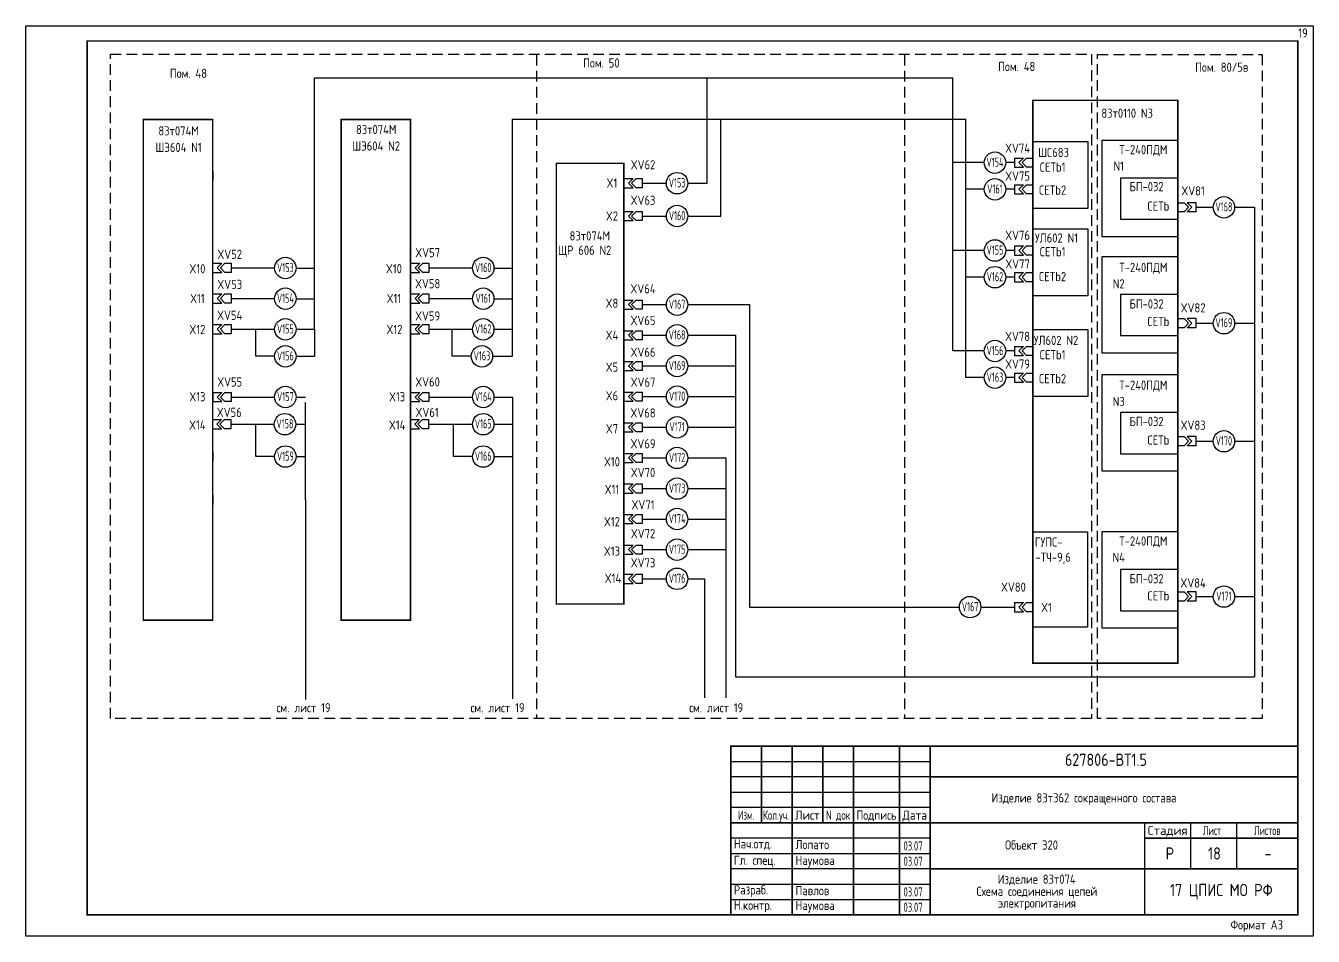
# Model space of a CAD drawing. Header units: millimetres. Extents: x -1014 to 2091, y -2505 to -1739.
# Drawn here: x -573.7 to -153.7, y -2505.4 to -2208.4 of the extents above; entities that cross this region are included whole.
import ezdxf
from ezdxf.enums import TextEntityAlignment as Align

# ---------------------------------------------------------------- set-up
doc = ezdxf.new("R2010")
doc.units = ezdxf.units.MM
doc.linetypes.add('CENTER', pattern=[50.8, 31.75, -6.35, 6.35, -6.35])
doc.linetypes.add('DASHED', pattern=[0.75, 0.5, -0.25])
doc.layers.add('FORMAT', color=7, linetype='Continuous')
doc.styles.add('SIMPLEX', font='simplex.shx', dxfattribs={"width": 0.75})
doc.styles.add('SIMPLEX1', font='Simplex.shx', dxfattribs={"width": 0.8})
doc.styles.add('SN', font='Simplex.shx', dxfattribs={"width": 0.8, "oblique": 15})

msp = doc.modelspace()

# ---------------------------------------------------------------- linework, layer by layer
at = {"linetype": 'DASHED', "ltscale": 7}
for p, q in [((-407.09, -2217.84), (-407.09, -2434.39)), ((-287.02, -2217.82), (-287.02, -2434.39))]:
    msp.add_line(p, q, dxfattribs=at)
at = {"ltscale": 2}
for p, q in [((-251.21, -2251.54), (-248.21, -2251.54)), ((-251.21, -2254.54), (-248.21, -2254.54)), ((-248.21, -2251.54), (-249.71, -2253.04)), ((-248.21, -2254.54), (-249.71, -2253.04)), ((-247.21, -2251.54), (-248.71, -2253.04)), ((-247.21, -2254.54), (-248.71, -2253.04)), ((-247.21, -2251.54), (-245.21, -2251.54)), ((-245.21, -2254.54), (-247.21, -2254.54)), ((-378.59, -2258.24), (-375.59, -2258.24)), ((-375.59, -2258.24), (-377.09, -2259.74)), ((-374.59, -2258.24), (-376.09, -2259.74)), ((-374.59, -2258.24), (-372.59, -2258.24)), ((-372.59, -2258.24), (-372.59, -2261.24)), ((-378.59, -2261.24), (-375.59, -2261.24)), ((-375.59, -2261.24), (-377.09, -2259.74)), ((-374.59, -2261.24), (-376.09, -2259.74)), ((-372.59, -2261.24), (-374.59, -2261.24)), ((-251.21, -2260.24), (-248.21, -2260.24)), ((-251.21, -2263.24), (-248.21, -2263.24)), ((-248.21, -2260.24), (-249.71, -2261.74)), ((-248.21, -2263.24), (-249.71, -2261.74)), ((-247.21, -2260.24), (-248.71, -2261.74)), ((-247.21, -2263.24), (-248.71, -2261.74)), ((-247.21, -2260.24), (-245.21, -2260.24)), ((-245.21, -2263.24), (-247.21, -2263.24)), ((-197.86, -2268.59), (-197.86, -2265.59)), ((-197.86, -2266.1), (-195.86, -2266.1)), ((-195.86, -2266.1), (-194.36, -2267.6)), ((-195.86, -2269.1), (-194.36, -2267.6)), ((-191.86, -2266.1), (-194.86, -2266.1)), ((-194.86, -2266.1), (-193.36, -2267.6)), ((-194.86, -2269.1), (-193.36, -2267.6)), ((-378.59, -2268.96), (-375.59, -2268.96)), ((-378.59, -2271.96), (-375.59, -2271.96)), ((-375.59, -2268.96), (-377.09, -2270.46)), ((-375.59, -2271.96), (-377.09, -2270.46)), ((-374.59, -2268.96), (-376.09, -2270.46)), ((-374.59, -2271.96), (-376.09, -2270.46)), ((-374.59, -2268.96), (-372.59, -2268.96)), ((-372.59, -2271.96), (-374.59, -2271.96)), ((-372.59, -2268.96), (-372.59, -2271.96)), ((-195.86, -2269.1), (-197.86, -2269.1)), ((-191.86, -2269.1), (-194.86, -2269.1)), ((-251.21, -2280.2), (-248.21, -2280.2)), ((-248.21, -2280.2), (-249.71, -2281.7)), ((-247.21, -2280.2), (-248.71, -2281.7)), ((-247.21, -2280.2), (-245.21, -2280.2)), ((-251.21, -2283.2), (-248.21, -2283.2)), ((-248.21, -2283.2), (-249.71, -2281.7)), ((-247.21, -2283.2), (-248.71, -2281.7)), ((-245.21, -2283.2), (-247.21, -2283.2)), ((-512.71, -2285.83), (-509.71, -2285.83)), ((-512.71, -2288.83), (-509.71, -2288.83)), ((-509.71, -2285.83), (-511.21, -2287.33)), ((-509.71, -2288.83), (-511.21, -2287.33)), ((-508.71, -2285.83), (-510.21, -2287.33)), ((-508.71, -2288.83), (-510.21, -2287.33)), ((-508.71, -2285.83), (-506.71, -2285.83)), ((-506.71, -2288.83), (-508.71, -2288.83)), ((-506.71, -2285.83), (-506.71, -2288.83)), ((-448.17, -2285.83), (-445.17, -2285.83)), ((-448.17, -2288.83), (-445.17, -2288.83)), ((-445.17, -2285.83), (-446.67, -2287.33)), ((-445.17, -2288.83), (-446.67, -2287.33)), ((-444.17, -2285.83), (-445.67, -2287.33)), ((-444.17, -2288.83), (-445.67, -2287.33)), ((-444.17, -2285.83), (-442.17, -2285.83)), ((-442.17, -2288.83), (-444.17, -2288.83)), ((-442.17, -2285.83), (-442.17, -2288.83)), ((-251.21, -2288.9), (-248.21, -2288.9)), ((-248.21, -2288.9), (-249.71, -2290.4)), ((-247.21, -2288.9), (-248.71, -2290.4)), ((-247.21, -2288.9), (-245.21, -2288.9)), ((-251.21, -2291.9), (-248.21, -2291.9)), ((-248.21, -2291.9), (-249.71, -2290.4)), ((-247.21, -2291.9), (-248.71, -2290.4)), ((-245.21, -2291.9), (-247.21, -2291.9)), ((-512.71, -2295.83), (-509.71, -2295.83)), ((-509.71, -2295.83), (-511.21, -2297.33)), ((-509.71, -2298.83), (-511.21, -2297.33)), ((-508.71, -2295.83), (-510.21, -2297.33)), ((-508.71, -2298.83), (-510.21, -2297.33)), ((-508.71, -2295.83), (-506.71, -2295.83)), ((-506.71, -2295.83), (-506.71, -2298.83)), ((-448.17, -2295.83), (-445.17, -2295.83)), ((-445.17, -2295.83), (-446.67, -2297.33)), ((-445.17, -2298.83), (-446.67, -2297.33)), ((-444.17, -2295.83), (-445.67, -2297.33)), ((-444.17, -2298.83), (-445.67, -2297.33)), ((-444.17, -2295.83), (-442.17, -2295.83)), ((-442.17, -2295.83), (-442.17, -2298.83)), ((-512.71, -2298.83), (-509.71, -2298.83)), ((-506.71, -2298.83), (-508.71, -2298.83)), ((-448.17, -2298.83), (-445.17, -2298.83)), ((-442.17, -2298.83), (-444.17, -2298.83)), ((-378.59, -2297.86), (-375.59, -2297.86)), ((-378.59, -2300.86), (-375.59, -2300.86)), ((-375.59, -2297.86), (-377.09, -2299.36)), ((-375.59, -2300.86), (-377.09, -2299.36)), ((-374.59, -2297.86), (-376.09, -2299.36)), ((-374.59, -2300.86), (-376.09, -2299.36)), ((-374.59, -2297.86), (-372.59, -2297.86)), ((-372.59, -2300.86), (-374.59, -2300.86)), ((-372.59, -2297.86), (-372.59, -2300.86)), ((-197.86, -2303.91), (-195.86, -2303.91)), ((-195.86, -2303.91), (-194.36, -2305.41)), ((-195.86, -2306.91), (-194.36, -2305.41)), ((-191.86, -2303.91), (-194.86, -2303.91)), ((-194.86, -2303.91), (-193.36, -2305.41)), ((-194.86, -2306.91), (-193.36, -2305.41)), ((-512.71, -2305.83), (-509.71, -2305.83)), ((-512.71, -2308.83), (-509.71, -2308.83)), ((-509.71, -2305.83), (-511.21, -2307.33)), ((-509.71, -2308.83), (-511.21, -2307.33)), ((-508.71, -2305.83), (-510.21, -2307.33)), ((-508.71, -2308.83), (-510.21, -2307.33)), ((-508.71, -2305.83), (-506.71, -2305.83)), ((-506.71, -2308.83), (-508.71, -2308.83)), ((-506.71, -2305.83), (-506.71, -2308.83)), ((-448.17, -2305.83), (-445.17, -2305.83)), ((-448.17, -2308.83), (-445.17, -2308.83)), ((-445.17, -2305.83), (-446.67, -2307.33)), ((-445.17, -2308.83), (-446.67, -2307.33)), ((-444.17, -2305.83), (-445.67, -2307.33)), ((-444.17, -2308.83), (-445.67, -2307.33)), ((-444.17, -2305.83), (-442.17, -2305.83)), ((-442.17, -2308.83), (-444.17, -2308.83)), ((-442.17, -2305.83), (-442.17, -2308.83)), ((-378.59, -2307.86), (-375.59, -2307.86)), ((-375.59, -2307.86), (-377.09, -2309.36)), ((-375.59, -2310.86), (-377.09, -2309.36)), ((-374.59, -2307.86), (-376.09, -2309.36)), ((-374.59, -2310.86), (-376.09, -2309.36)), ((-374.59, -2307.86), (-372.59, -2307.86)), ((-372.59, -2307.86), (-372.59, -2310.86)), ((-195.86, -2306.91), (-197.86, -2306.91)), ((-191.86, -2306.91), (-194.86, -2306.91)), ((-378.59, -2310.86), (-375.59, -2310.86)), ((-372.59, -2310.86), (-374.59, -2310.86)), ((-251.21, -2312.97), (-248.21, -2312.97)), ((-248.21, -2312.97), (-249.71, -2314.47)), ((-247.21, -2312.97), (-248.71, -2314.47)), ((-247.21, -2312.97), (-245.21, -2312.97)), ((-378.59, -2317.86), (-375.59, -2317.86)), ((-375.59, -2317.86), (-377.09, -2319.36)), ((-374.59, -2317.86), (-376.09, -2319.36)), ((-374.59, -2317.86), (-372.59, -2317.86)), ((-372.59, -2317.86), (-372.59, -2320.86)), ((-251.21, -2315.97), (-248.21, -2315.97)), ((-248.21, -2315.97), (-249.71, -2314.47)), ((-247.21, -2315.97), (-248.71, -2314.47)), ((-245.21, -2315.97), (-247.21, -2315.97)), ((-378.59, -2320.86), (-375.59, -2320.86)), ((-375.59, -2320.86), (-377.09, -2319.36)), ((-374.59, -2320.86), (-376.09, -2319.36)), ((-372.59, -2320.86), (-374.59, -2320.86)), ((-251.21, -2321.67), (-248.21, -2321.67)), ((-248.21, -2321.67), (-249.71, -2323.17)), ((-247.21, -2321.67), (-248.71, -2323.17)), ((-247.21, -2321.67), (-245.21, -2321.67)), ((-251.21, -2324.67), (-248.21, -2324.67)), ((-248.21, -2324.67), (-249.71, -2323.17)), ((-247.21, -2324.67), (-248.71, -2323.17)), ((-245.21, -2324.67), (-247.21, -2324.67)), ((-512.71, -2327.99), (-509.71, -2327.99)), ((-512.71, -2330.99), (-509.71, -2330.99)), ((-509.71, -2327.99), (-511.21, -2329.49)), ((-509.71, -2330.99), (-511.21, -2329.49)), ((-508.71, -2327.99), (-510.21, -2329.49)), ((-508.71, -2330.99), (-510.21, -2329.49)), ((-508.71, -2327.99), (-506.71, -2327.99)), ((-506.71, -2330.99), (-508.71, -2330.99)), ((-506.71, -2327.99), (-506.71, -2330.99)), ((-448.17, -2327.99), (-445.17, -2327.99)), ((-448.17, -2327.99), (-445.17, -2327.99)), ((-448.17, -2330.99), (-445.17, -2330.99)), ((-448.17, -2330.99), (-445.17, -2330.99)), ((-445.17, -2327.99), (-446.67, -2329.49)), ((-445.17, -2327.99), (-446.67, -2329.49)), ((-445.17, -2330.99), (-446.67, -2329.49)), ((-445.17, -2330.99), (-446.67, -2329.49)), ((-444.17, -2327.99), (-445.67, -2329.49)), ((-444.17, -2327.99), (-445.67, -2329.49)), ((-444.17, -2330.99), (-445.67, -2329.49)), ((-444.17, -2330.99), (-445.67, -2329.49)), ((-444.17, -2327.99), (-442.17, -2327.99)), ((-444.17, -2327.99), (-442.17, -2327.99)), ((-442.17, -2330.99), (-444.17, -2330.99)), ((-442.17, -2330.99), (-444.17, -2330.99)), ((-442.17, -2327.99), (-442.17, -2330.99)), ((-442.17, -2327.99), (-442.17, -2330.99)), ((-378.59, -2327.86), (-375.59, -2327.86)), ((-378.59, -2330.86), (-375.59, -2330.86)), ((-375.59, -2327.86), (-377.09, -2329.36)), ((-375.59, -2330.86), (-377.09, -2329.36)), ((-374.59, -2327.86), (-376.09, -2329.36)), ((-374.59, -2330.86), (-376.09, -2329.36)), ((-372.59, -2330.86), (-374.59, -2330.86)), ((-372.59, -2327.86), (-372.59, -2330.86)), ((-512.71, -2336.86), (-509.85, -2336.86)), ((-509.85, -2336.86), (-511.35, -2338.36)), ((-509.85, -2339.86), (-511.35, -2338.36)), ((-508.85, -2336.86), (-510.35, -2338.36)), ((-508.85, -2339.86), (-510.35, -2338.36)), ((-508.85, -2336.86), (-506.85, -2336.86)), ((-506.85, -2336.86), (-506.85, -2339.86)), ((-448.17, -2336.86), (-445.31, -2336.86)), ((-445.31, -2336.86), (-446.81, -2338.36)), ((-445.31, -2339.86), (-446.81, -2338.36)), ((-444.31, -2336.86), (-445.81, -2338.36)), ((-444.31, -2339.86), (-445.81, -2338.36)), ((-444.31, -2336.86), (-442.31, -2336.86)), ((-442.31, -2336.86), (-442.31, -2339.86)), ((-378.59, -2337.86), (-375.59, -2337.86)), ((-375.59, -2337.86), (-377.09, -2339.36)), ((-375.59, -2340.86), (-377.09, -2339.36)), ((-374.59, -2337.86), (-376.09, -2339.36)), ((-374.59, -2340.86), (-376.09, -2339.36)), ((-374.59, -2337.86), (-372.59, -2337.86)), ((-372.59, -2337.86), (-372.59, -2340.86)), ((-512.71, -2339.86), (-509.85, -2339.86)), ((-506.85, -2339.86), (-508.85, -2339.86)), ((-448.17, -2339.86), (-445.31, -2339.86)), ((-442.31, -2339.86), (-444.31, -2339.86)), ((-378.59, -2340.86), (-375.59, -2340.86)), ((-372.59, -2340.86), (-374.59, -2340.86)), ((-197.86, -2342.42), (-195.86, -2342.42)), ((-195.86, -2342.42), (-194.36, -2343.92)), ((-191.86, -2342.42), (-194.86, -2342.42)), ((-194.86, -2342.42), (-193.36, -2343.92)), ((-195.86, -2345.42), (-197.86, -2345.42)), ((-195.86, -2345.42), (-194.36, -2343.92)), ((-194.86, -2345.42), (-193.36, -2343.92)), ((-191.86, -2345.42), (-194.86, -2345.42)), ((-378.59, -2347.86), (-375.59, -2347.86)), ((-378.59, -2350.86), (-375.59, -2350.86)), ((-375.59, -2347.86), (-377.09, -2349.36)), ((-375.59, -2350.86), (-377.09, -2349.36)), ((-374.59, -2347.86), (-376.09, -2349.36)), ((-374.59, -2350.86), (-376.09, -2349.36)), ((-374.59, -2347.86), (-372.59, -2347.86)), ((-372.59, -2350.86), (-374.59, -2350.86)), ((-372.59, -2347.86), (-372.59, -2350.86)), ((-378.59, -2357.86), (-375.59, -2357.86)), ((-375.59, -2357.86), (-377.09, -2359.36)), ((-375.59, -2360.86), (-377.09, -2359.36)), ((-374.59, -2357.86), (-376.09, -2359.36)), ((-374.59, -2360.86), (-376.09, -2359.36)), ((-374.59, -2357.86), (-372.59, -2357.86)), ((-372.59, -2357.86), (-372.59, -2360.86)), ((-378.59, -2360.86), (-375.59, -2360.86)), ((-372.59, -2360.86), (-374.59, -2360.86)), ((-378.59, -2367.78), (-375.59, -2367.78)), ((-375.59, -2367.78), (-377.09, -2369.28)), ((-374.59, -2367.78), (-376.09, -2369.28)), ((-374.59, -2367.78), (-372.59, -2367.78)), ((-372.59, -2367.78), (-372.59, -2370.78)), ((-378.59, -2370.78), (-375.59, -2370.78)), ((-375.59, -2370.78), (-377.09, -2369.28)), ((-374.59, -2370.78), (-376.09, -2369.28)), ((-372.59, -2370.78), (-374.59, -2370.78)), ((-378.59, -2377.78), (-375.59, -2377.78)), ((-378.59, -2380.78), (-375.59, -2380.78)), ((-375.59, -2377.78), (-377.09, -2379.28)), ((-375.59, -2380.78), (-377.09, -2379.28)), ((-374.59, -2377.78), (-376.09, -2379.28)), ((-374.59, -2380.78), (-376.09, -2379.28)), ((-374.59, -2377.78), (-372.59, -2377.78)), ((-372.59, -2380.78), (-374.59, -2380.78)), ((-372.59, -2377.78), (-372.59, -2380.78)), ((-378.59, -2387.28), (-375.59, -2387.28)), ((-375.59, -2387.28), (-377.09, -2388.78)), ((-375.59, -2390.28), (-377.09, -2388.78)), ((-374.59, -2387.28), (-376.09, -2388.78)), ((-374.59, -2390.28), (-376.09, -2388.78)), ((-374.59, -2387.28), (-372.59, -2387.28)), ((-372.59, -2387.28), (-372.59, -2390.28)), ((-378.59, -2390.28), (-375.59, -2390.28)), ((-372.59, -2390.28), (-374.59, -2390.28)), ((-197.86, -2393.08), (-195.86, -2393.08)), ((-195.86, -2393.08), (-194.36, -2394.58)), ((-191.86, -2393.08), (-194.86, -2393.08)), ((-194.86, -2393.08), (-193.36, -2394.58)), ((-251.21, -2396.52), (-248.21, -2396.52)), ((-248.21, -2396.52), (-249.71, -2398.02)), ((-248.21, -2399.52), (-249.71, -2398.02)), ((-247.21, -2396.52), (-248.71, -2398.02)), ((-247.21, -2399.52), (-248.71, -2398.02)), ((-247.21, -2396.52), (-245.21, -2396.52)), ((-245.21, -2396.52), (-245.21, -2399.52)), ((-195.86, -2396.08), (-197.86, -2396.08)), ((-195.86, -2396.08), (-194.36, -2394.58)), ((-194.86, -2396.08), (-193.36, -2394.58)), ((-191.86, -2396.08), (-194.86, -2396.08)), ((-251.21, -2399.52), (-248.21, -2399.52)), ((-245.21, -2399.52), (-247.21, -2399.52))]:
    msp.add_line(p, q, dxfattribs=at)
for p, q in [((-506.71, -2287.33), (-505.76, -2287.33)), ((-442.17, -2287.33), (-441.22, -2287.33)), ((-506.71, -2297.33), (-505.76, -2297.33)), ((-442.17, -2297.33), (-441.22, -2297.33)), ((-357.72, -2299.36), (-337.61, -2299.36)), ((-337.61, -2299.36), (-337.61, -2369.19)), ((-506.71, -2307.33), (-505.76, -2307.33)), ((-442.17, -2307.33), (-441.22, -2307.33)), ((-342.18, -2309.36), (-342.18, -2396.66)), ((-506.71, -2329.49), (-505.76, -2329.49)), ((-442.17, -2329.49), (-441.22, -2329.49)), ((-442.17, -2329.49), (-441.22, -2329.49)), ((-506.85, -2338.36), (-505.9, -2338.36)), ((-442.31, -2338.36), (-441.36, -2338.36))]:
    msp.add_line(p, q)
at = {"linetype": 'DASHED', "ltscale": 7}
for points in [[(-546.11, -2217.66), (-226.05, -2217.66), (-226.05, -2434.39), (-546.05, -2434.39)], [(-224.08, -2217.75), (-170.37, -2217.75), (-170.37, -2434.41), (-224.08, -2434.41)]]:
    msp.add_lwpolyline(points, close=True, dxfattribs=at)
for points in [[(-479.48, -2287.41), (-479.48, -2225.35)], [(-479.48, -2225.35), (-271.28, -2225.35)], [(-271.28, -2241.21), (-271.28, -2225.35)], [(-414.94, -2316.2), (-414.94, -2238.85)], [(-414.94, -2238.85), (-267.08, -2238.85)], [(-271.28, -2314.47), (-271.28, -2241.21)], [(-267.08, -2246.21), (-267.08, -2238.85)], [(-267.08, -2323.17), (-267.08, -2246.21)], [(-261.03, -2253.04), (-271.28, -2253.04)], [(-261.03, -2261.74), (-267.08, -2261.74)], [(-179.35, -2267.6), (-172.82, -2267.6)], [(-172.82, -2267.6), (-172.82, -2420.78)], [(-261.03, -2281.7), (-271.28, -2281.7)], [(-261.03, -2290.4), (-267.08, -2290.4)], [(-179.35, -2305.41), (-172.82, -2305.41)], [(-357.72, -2309.36), (-342.18, -2309.36)], [(-261.03, -2314.47), (-271.28, -2314.47)], [(-357.72, -2319.36), (-342.18, -2319.36)], [(-261.03, -2323.17), (-267.08, -2323.17)], [(-357.72, -2329.36), (-342.18, -2329.36)], [(-357.72, -2339.36), (-342.18, -2339.36)], [(-179.35, -2343.92), (-172.82, -2343.92)], [(-414.94, -2348.9), (-414.94, -2427.98)], [(-357.72, -2349.36), (-345.33, -2349.36)], [(-345.33, -2349.36), (-345.33, -2427.64)], [(-357.72, -2359.36), (-345.33, -2359.36)], [(-482.43, -2363.02), (-482.43, -2428.21)], [(-357.72, -2369.28), (-345.33, -2369.28)], [(-337.61, -2369.19), (-337.61, -2398.02)], [(-357.72, -2379.28), (-345.33, -2379.28)], [(-357.72, -2388.78), (-352.27, -2388.78), (-352.27, -2427.61)], [(-342.18, -2396.66), (-342.18, -2420.78), (-172.82, -2420.78)], [(-337.61, -2398.02), (-269.13, -2398.02)], [(-179.35, -2394.58), (-172.82, -2394.58)]]:
    msp.add_lwpolyline(points)
at = {"linetype": 'Continuous'}
for points in [[(-357.72, -2259.74), (-351.37, -2259.74), (-351.37, -2225.35)], [(-357.72, -2270.46), (-346.91, -2270.46), (-346.91, -2238.85)], [(-505.76, -2287.33), (-492.51, -2287.33)], [(-485.51, -2287.41), (-479.48, -2287.41)], [(-441.22, -2287.33), (-427.97, -2287.33)], [(-420.97, -2287.41), (-414.94, -2287.41)], [(-505.76, -2297.33), (-492.51, -2297.33)], [(-441.22, -2297.33), (-427.97, -2297.33)], [(-485.51, -2297.41), (-479.48, -2297.41)], [(-420.97, -2297.41), (-414.94, -2297.41)], [(-505.76, -2307.33), (-492.51, -2307.33)], [(-441.22, -2307.33), (-427.97, -2307.33)], [(-505.76, -2329.49), (-492.51, -2329.49)], [(-500.81, -2329.49), (-498.84, -2329.49)], [(-441.22, -2329.49), (-427.97, -2329.49)], [(-441.22, -2329.49), (-427.97, -2329.49)], [(-436.27, -2329.49), (-434.3, -2329.49)], [(-436.27, -2329.49), (-434.3, -2329.49)], [(-505.9, -2338.36), (-492.65, -2338.36)], [(-500.95, -2338.36), (-498.98, -2338.36)], [(-441.36, -2338.36), (-428.11, -2338.36)], [(-436.41, -2338.36), (-434.44, -2338.36)]]:
    msp.add_lwpolyline(points, dxfattribs=at)
at = {"const_width": 0.5}
for points in [[(-245.21, -2232.72), (-197.86, -2232.72), (-197.86, -2416.3), (-245.21, -2416.3)], [(-535.36, -2238.97), (-512.71, -2238.97), (-512.71, -2402.28), (-535.36, -2402.28)], [(-470.82, -2238.97), (-448.17, -2238.97), (-448.17, -2402.28), (-470.82, -2402.28)], [(-400.64, -2253.25), (-378.59, -2253.25), (-378.59, -2396.99), (-400.64, -2396.99)]]:
    msp.add_lwpolyline(points, close=True, dxfattribs=at)
at = {"linetype": 'CENTER'}
for points in [[(-245.21, -2246.13), (-227.29, -2246.13), (-227.29, -2268.04), (-245.21, -2268.04)], [(-197.86, -2245.81), (-222.67, -2245.81), (-222.67, -2277.08), (-197.86, -2277.08)], [(-197.86, -2258.1), (-216.53, -2258.1), (-216.53, -2271.5), (-197.86, -2271.5)], [(-245.21, -2274.6), (-227.29, -2274.6), (-227.29, -2296.51), (-245.21, -2296.51)], [(-197.86, -2283.78), (-222.67, -2283.78), (-222.67, -2315.05), (-197.86, -2315.05)], [(-197.86, -2296.07), (-216.53, -2296.07), (-216.53, -2309.47), (-197.86, -2309.47)], [(-245.21, -2307.45), (-227.29, -2307.45), (-227.29, -2329.36), (-245.21, -2329.36)], [(-197.86, -2322.3), (-222.67, -2322.3), (-222.67, -2353.57), (-197.86, -2353.57)], [(-197.86, -2334.59), (-216.53, -2334.59), (-216.53, -2347.99), (-197.86, -2347.99)], [(-245.21, -2373.5), (-227.4, -2373.5), (-227.4, -2404.59), (-245.21, -2404.59)], [(-197.86, -2373.5), (-222.67, -2373.5), (-222.67, -2404.77), (-197.86, -2404.77)], [(-197.86, -2385.79), (-216.53, -2385.79), (-216.53, -2399.19), (-197.86, -2399.19)]]:
    msp.add_lwpolyline(points, close=True, dxfattribs=at)
for points in [[(-251.21, -2253.04), (-254.03, -2253.04)], [(-251.21, -2251.54), (-251.21, -2254.54)], [(-512.71, -2255.83), (-512.71, -2258.83)], [(-372.59, -2259.74), (-364.72, -2259.74)], [(-251.21, -2261.74), (-254.03, -2261.74)], [(-251.21, -2260.24), (-251.21, -2263.24)], [(-191.86, -2269.1), (-191.86, -2266.1)], [(-191.86, -2267.6), (-186.35, -2267.6)], [(-372.59, -2270.46), (-364.72, -2270.46)], [(-251.21, -2280.2), (-251.21, -2283.2)], [(-251.21, -2281.7), (-254.03, -2281.7)], [(-479.48, -2307.41), (-479.48, -2287.41)], [(-251.21, -2288.9), (-251.21, -2291.9)], [(-251.21, -2290.4), (-254.03, -2290.4)], [(-372.59, -2299.36), (-364.72, -2299.36)], [(-191.86, -2306.91), (-191.86, -2303.91)], [(-191.86, -2305.41), (-186.35, -2305.41)], [(-492.51, -2316.2), (-498.7, -2316.2), (-498.7, -2307.33)], [(-485.51, -2307.41), (-479.48, -2307.41)], [(-479.48, -2307.33), (-479.48, -2316.2)], [(-428.4, -2316.2), (-434.59, -2316.2), (-434.59, -2307.33)], [(-420.97, -2307.41), (-414.94, -2307.41)], [(-372.59, -2309.36), (-364.72, -2309.36)], [(-251.21, -2312.97), (-251.21, -2315.97)], [(-485.51, -2316.2), (-479.48, -2316.2)], [(-421.4, -2316.2), (-415.37, -2316.2)], [(-415.37, -2316.2), (-414.94, -2316.2)], [(-251.21, -2314.47), (-254.03, -2314.47)], [(-372.59, -2319.36), (-364.72, -2319.36)], [(-251.21, -2321.67), (-251.21, -2324.67)], [(-251.21, -2323.17), (-254.03, -2323.17)], [(-512.71, -2327.99), (-512.71, -2330.99)], [(-485.51, -2329.49), (-482.43, -2329.49)], [(-482.43, -2363.02), (-482.43, -2329.49)], [(-448.17, -2327.99), (-448.17, -2330.99)], [(-420.97, -2329.49), (-414.94, -2329.49)], [(-414.94, -2329.49), (-414.94, -2348.9)], [(-374.59, -2327.86), (-372.59, -2327.86)], [(-372.59, -2329.36), (-364.72, -2329.36)], [(-498.7, -2340.03), (-498.7, -2338.36)], [(-485.65, -2338.36), (-482.57, -2338.36)], [(-434.16, -2340.03), (-434.16, -2338.36)], [(-420.97, -2338.36), (-414.94, -2338.36)], [(-372.59, -2339.36), (-364.72, -2339.36)], [(-492.51, -2348.9), (-498.7, -2348.9), (-498.7, -2340.03)], [(-427.97, -2348.9), (-434.16, -2348.9), (-434.16, -2340.03)], [(-191.86, -2345.42), (-191.86, -2342.42)], [(-512.71, -2347.4), (-512.71, -2350.4)], [(-191.86, -2343.92), (-186.35, -2343.92)], [(-485.51, -2348.9), (-482.43, -2348.9)], [(-420.97, -2348.9), (-414.94, -2348.9)], [(-372.59, -2349.36), (-364.72, -2349.36)], [(-372.59, -2359.36), (-364.72, -2359.36)], [(-512.71, -2361.52), (-512.71, -2364.52)], [(-372.59, -2369.28), (-364.72, -2369.28)], [(-245.21, -2373.5), (-245.21, -2404.59)], [(-372.59, -2379.28), (-364.72, -2379.28)], [(-372.59, -2388.78), (-364.72, -2388.78)], [(-191.86, -2396.08), (-191.86, -2393.08)], [(-262.13, -2398.02), (-251.21, -2398.02)], [(-251.21, -2396.52), (-251.21, -2399.52)], [(-191.86, -2394.58), (-186.35, -2394.58)]]:
    msp.add_lwpolyline(points, dxfattribs=at)
at = {"linetype": 'Continuous', "const_width": 0.5}
msp.add_lwpolyline([(-208.7, -2473.38), (-158.7, -2473.38)], dxfattribs=at)
at = {"color": 4, "linetype": 'Continuous'}
for centre in [(-257.53, -2253.04), (-361.22, -2259.74), (-257.53, -2261.74), (-361.22, -2270.46), (-182.85, -2267.6), (-257.53, -2281.7), (-489.01, -2287.41), (-424.47, -2287.41), (-257.53, -2290.4), (-489.01, -2297.41), (-424.47, -2297.41), (-361.22, -2299.36), (-489.01, -2307.41), (-424.47, -2307.41), (-182.85, -2305.41), (-361.22, -2309.36), (-489.01, -2316.2), (-424.9, -2316.2), (-257.53, -2314.47), (-361.22, -2319.36), (-257.53, -2323.17), (-489.01, -2329.49), (-424.47, -2329.49), (-424.47, -2329.49), (-361.22, -2329.36), (-489.15, -2338.36), (-424.47, -2338.36), (-361.22, -2339.36), (-182.85, -2343.92), (-489.01, -2348.9), (-424.47, -2348.9), (-424.47, -2348.9), (-361.22, -2349.36), (-361.22, -2359.36), (-361.22, -2369.28), (-361.22, -2379.28), (-361.22, -2388.78), (-182.85, -2394.58), (-265.63, -2398.02)]:
    msp.add_circle(centre, 3.5, dxfattribs=at)
at = {"layer": 'FORMAT', "ltscale": 10}
for p, q in [((-343.7, -2448.38), (-278.7, -2448.38)), ((-278.7, -2453.38), (-343.7, -2453.38)), ((-343.7, -2458.38), (-278.7, -2458.38)), ((-278.7, -2463.38), (-343.7, -2463.38)), ((-278.7, -2473.38), (-343.7, -2473.38)), ((-343.7, -2478.38), (-278.7, -2478.38)), ((-278.7, -2483.38), (-343.7, -2483.38)), ((-343.7, -2488.38), (-278.7, -2488.38)), ((-343.7, -2493.38), (-278.7, -2493.38))]:
    msp.add_line(p, q, dxfattribs=at)
msp.add_lwpolyline([(-573.7, -2505.38), (-573.7, -2208.38), (-153.7, -2208.38), (-153.7, -2505.38), (-573.7, -2505.38)], dxfattribs=at)
at = {"layer": 'FORMAT', "ltscale": 10, "const_width": 0.5}
for points in [[(-553.7, -2498.38), (-553.7, -2213.38), (-158.7, -2213.38), (-158.7, -2498.38), (-553.7, -2498.38)], [(-343.7, -2498.38), (-343.7, -2443.38), (-158.7, -2443.38)], [(-333.7, -2443.38), (-333.7, -2468.38)], [(-323.7, -2443.38), (-323.7, -2498.38)], [(-313.7, -2443.38), (-313.7, -2468.38)], [(-303.7, -2443.38), (-303.7, -2498.38)], [(-288.7, -2443.38), (-288.7, -2498.38)], [(-278.7, -2443.38), (-278.7, -2498.38)], [(-278.7, -2453.38), (-158.7, -2453.38)], [(-343.7, -2468.38), (-158.7, -2468.38)], [(-208.7, -2468.38), (-208.7, -2498.38)], [(-193.7, -2468.38), (-193.7, -2483.38)], [(-178.7, -2468.38), (-178.7, -2483.38)], [(-278.7, -2483.38), (-158.7, -2483.38)]]:
    msp.add_lwpolyline(points, dxfattribs=at)
at = {"layer": 'FORMAT', "linetype": 'Continuous'}
msp.add_lwpolyline([(-208.7, -2473.38), (-158.7, -2473.38)], dxfattribs=at)

# ---------------------------------------------------------------- texts
at = {"linetype": 'Continuous', "style": 'SIMPLEX1', "width": 0.8}
for s, p in [('19', (-157.05, -2210.75)), ('Пом. 50', (-385.93, -2220.52)), ('Пом. 48', (-250.43, -2221.67)), ('Пом. 80/5в', (-183.56, -2221.9)), ('Пом. 48', (-520.62, -2223.91)), ('83т074М', (-523.84, -2242.68)), ('83т074М', (-459.38, -2242.22)), ('ШЭ604 N1', (-523.84, -2248.06)), ('ШЭ604 N2', (-459.38, -2247.6)), ('XV74', (-250.16, -2248.31)), ('Т-240ПДМ', (-209.12, -2248.82)), ('XV62', (-372.34, -2253.72)), ('СЕТЬ1', (-238.73, -2254.5)), ('N1', (-217.16, -2254.16)), ('X1', (-382.48, -2259.69)), ('XV75', (-250.16, -2257.42)), ('БП-032', (-208.07, -2260.86)), ('СЕТЬ2', (-238.73, -2262)), ('XV81', (-192.9, -2262.23)), ('XV63', (-372.34, -2265.32)), ('СЕТЬ', (-204.22, -2267.22)), ('X2', (-382.48, -2270.45)), ('83т074М', (-389.7, -2276.93)), ('XV76', (-250.16, -2276.74)), ('СЕТЬ1', (-238.73, -2282.1)), ('XV52', (-507.17, -2282.94)), ('XV57', (-442.6, -2282.41)), ('XV77', (-250.16, -2286.07)), ('X10', (-517.71, -2287.63)), ('X10', (-453.6, -2287.63)), ('СЕТЬ2', (-238.73, -2290.2)), ('Т-240ПДМ', (-209.12, -2287.22)), ('XV53', (-507.17, -2292.77)), ('XV58', (-442.6, -2292.52)), ('XV64', (-372.34, -2294.18)), ('N2', (-217.16, -2292.56)), ('X11', (-517.71, -2297.34)), ('X11', (-453.6, -2297.34)), ('X8', (-382.48, -2298.9)), ('XV54', (-507.17, -2302.83)), ('XV59', (-442.6, -2303.05)), ('БП-032', (-208.07, -2299.13)), ('XV82', (-192.9, -2300.41)), ('XV65', (-372.34, -2304.53)), ('СЕТЬ', (-204.22, -2304.86)), ('X12', (-517.71, -2307.46)), ('X12', (-453.43, -2307.46)), ('X4', (-382.48, -2309.31)), ('XV78', (-250.16, -2309.72)), ('XV66', (-372.34, -2314.88)), ('СЕТЬ1', (-238.73, -2315.7)), ('X5', (-382.48, -2319.72)), ('XV79', (-250.16, -2318.73)), ('СЕТЬ2', (-238.73, -2323.5)), ('XV55', (-507.17, -2324.57)), ('XV60', (-442.63, -2324.57)), ('XV67', (-372.34, -2324.65)), ('Т-240ПДМ', (-209.12, -2325.63)), ('X13', (-517.71, -2329.4)), ('X13', (-452.55, -2329.4)), ('X6', (-382.48, -2329.08)), ('N3', (-217.16, -2330.97)), ('XV56', (-507.31, -2334.49)), ('XV61', (-442.77, -2334.49)), ('XV68', (-372.34, -2334.69)), ('X14', (-517.71, -2338.62)), ('X14', (-452.55, -2338.62)), ('X7', (-382.48, -2339.84)), ('БП-032', (-208.07, -2337.45)), ('XV83', (-192.9, -2338.68)), ('XV69', (-372.34, -2344.73)), ('СЕТЬ', (-204.22, -2343.54)), ('X10', (-382.48, -2350.59)), ('XV70', (-372.34, -2354.14)), ('X11', (-382.48, -2359.62)), ('XV71', (-372.34, -2364.65)), ('X12', (-382.48, -2370.15)), ('XV72', (-372.34, -2374.06)), ('Т-240ПДМ', (-209.12, -2376.46)), ('X13', (-382.48, -2379.76)), ('N4', (-217.16, -2381.8)), ('XV73', (-372.34, -2383.56)), ('X14', (-382.16, -2388.63)), ('БП-032', (-208.07, -2388.76)), ('XV84', (-192.9, -2390.15)), ('XV80', (-251.51, -2391.49)), ('СЕТЬ', (-204.22, -2394.34)), ('X1', (-240.73, -2398.15)), ('см. лист 19', (-483.07, -2430.83)), ('см. лист 19', (-419.78, -2430.83)), ('см. лист 19', (-348.45, -2430.83)), ('Изделие 83т074', (-243.91, -2486.77)), ('Схема соединения цепей ', (-243.06, -2490.72)), ('электропитания', (-243.79, -2494.56))]:
    msp.add_text(s, height=3, dxfattribs=at).set_placement(p, align=Align.MIDDLE_CENTER)
for s, p in [('83т0110 N3', (-222.82, -2238.41)), ('ШС683', (-243.42, -2251.22)), ('УЛ602 N1', (-244.46, -2279.11)), ('ЩР 606 N2', (-400.08, -2283.12)), ('УЛ602 N2', (-244.85, -2312.51)), ('ГУПС-', (-244.5, -2378.3)), ('-ТЧ-9,6', (-244.3, -2383.23))]:
    msp.add_text(s, height=3, dxfattribs=at).set_placement(p)
at = {"color": 4, "linetype": 'Continuous', "style": 'SIMPLEX1', "width": 0.6}
for s, p in [('V154', (-257.54, -2252.89)), ('V153', (-361.23, -2259.59)), ('V161', (-257.54, -2261.59)), ('V168', (-182.86, -2267.45)), ('V160', (-361.23, -2270.31)), ('V155', (-257.54, -2281.55)), ('V153', (-489.02, -2287.26)), ('V160', (-424.48, -2287.26)), ('V162', (-257.54, -2290.25)), ('V154', (-489.02, -2297.26)), ('V161', (-424.48, -2297.26)), ('V167', (-361.23, -2299.21)), ('V155', (-489.02, -2307.26)), ('V162', (-424.48, -2307.26)), ('V169', (-182.86, -2305.26)), ('V168', (-361.23, -2309.21)), ('V156', (-257.54, -2314.32)), ('V156', (-489.02, -2316.05)), ('V163', (-424.9, -2316.05)), ('V169', (-361.23, -2319.21)), ('V163', (-257.54, -2323.02)), ('V157', (-489.02, -2329.34)), ('V164', (-424.48, -2329.34)), ('V170', (-361.23, -2329.21)), ('V158', (-489.16, -2338.21)), ('V165', (-424.48, -2338.21)), ('V171', (-361.23, -2339.21)), ('V170', (-182.86, -2343.77)), ('V159', (-489.02, -2348.75)), ('V166', (-424.48, -2348.75)), ('V172', (-361.23, -2349.21)), ('V173', (-361.23, -2359.21)), ('V174', (-361.23, -2369.13)), ('V175', (-361.23, -2379.13)), ('V176', (-361.23, -2388.63)), ('V171', (-182.86, -2394.43)), ('V167', (-265.64, -2397.87))]:
    msp.add_text(s, height=3, dxfattribs=at).set_placement(p, align=Align.MIDDLE_CENTER)
at = {"layer": 'FORMAT', "style": 'SIMPLEX', "width": 0.8}
msp.add_text('627806-ВТ1.5', height=4, dxfattribs=at).set_placement((-221.33, -2449.82), align=Align.CENTER)
at = {"layer": 'FORMAT', "linetype": 'Continuous', "style": 'SN'}
for s, width, p in [('Изделие 83т362 сокращенного состава', 0.8, (-258.65, -2461.73)), ('Нач.отд.', 0.8, (-342.7, -2476.76)), ('Лопато', 0.8, (-322.58, -2476.98)), ('03.07', 0.65, (-287.37, -2477.42)), ('Объект 320', 0.8, (-254.23, -2477.12)), ('Гл. спец.', 0.8, (-342.7, -2482.09)), ('Наумова', 0.8, (-322.58, -2482.15)), ('03.07', 0.65, (-287.37, -2482.42)), ('Разраб.    ', 0.8, (-342.7, -2491.76)), ('Павлов', 0.8, (-322.58, -2491.99)), ('03.07', 0.65, (-287.37, -2492.42)), ('Н.контр.', 0.8, (-342.7, -2496.77)), ('Наумова', 0.8, (-322.58, -2496.84)), ('03.07', 0.65, (-287.37, -2497.42)), ('Формат А3', 0.8, (-180.7, -2503.15))]:
    msp.add_text(s, height=3, dxfattribs=dict(at, width=width)).set_placement(p)
at = {"layer": 'FORMAT', "linetype": 'Continuous', "style": 'SN', "width": 0.622222}
for s, p in [('Изм.', (-338.7, -2467.38)), ('Лист', (-186.7, -2472.38)), ('Листов', (-168.7, -2472.38))]:
    msp.add_text(s, height=3, dxfattribs=at).set_placement(p, align=Align.CENTER)
at = {"layer": 'FORMAT', "linetype": 'Continuous', "style": 'SN'}
for s, width, p, p2 in [('Кол.уч.', 0.589109, (-333.2, -2467.38), (-324.7, -2467.38)), ('Лист', 0.666667, (-322.7, -2467.38), (-314.7, -2467.38)), ('N док', 0.589474, (-312.7, -2467.38), (-304.7, -2467.38)), ('Подпись', 0.684211, (-302.7, -2467.38), (-289.7, -2467.38)), ('Дата', 0.622222, (-287.7, -2467.38), (-279.7, -2467.38)), ('Стадия', 0.745902, (-207.7, -2472.38), (-194.7, -2472.38))]:
    msp.add_text(s, height=3, dxfattribs=dict(at, width=width)).set_placement(p, p2, align=Align.FIT)
at = {"layer": 'FORMAT', "style": 'SN', "width": 0.8}
for s, p in [('Р', (-200.48, -2478.38)), ('18', (-185.93, -2478.38)), ('-', (-168.48, -2478.38))]:
    msp.add_text(s, height=4, dxfattribs=at).set_placement(p, align=Align.MIDDLE)
at = {"layer": 'FORMAT', "linetype": 'Continuous', "ltscale": 10, "style": 'SN', "width": 0.8}
msp.add_text('17 ЦПИС МО РФ', height=4, dxfattribs=at).set_placement((-183.7, -2490.84), align=Align.MIDDLE)

doc.saveas('drawing.dxf')
